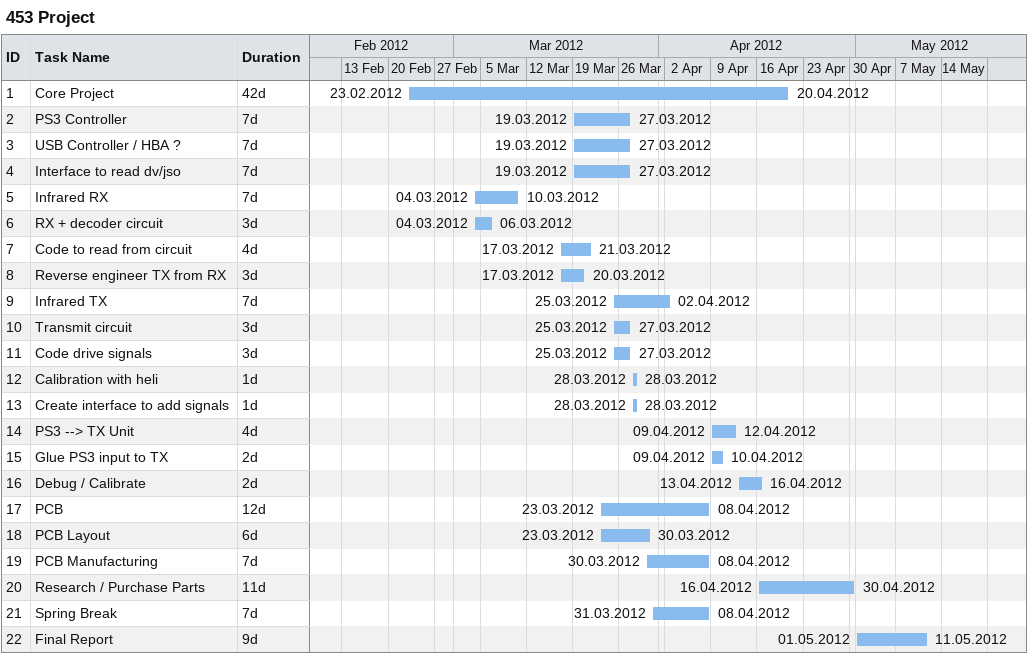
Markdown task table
453 Project

| ID | Task | Duration | Start | Finish |
|---|---|---|---|---|
| 1 | Core Project | 42d | 2012-02-23 | 2012-04-20 |
| 2 | PS3 Controller | 7d | 2012-03-19 | 2012-03-27 |
| 3 | USB Controller / HBA ? | 7d | 2012-03-19 | 2012-03-27 |
| 4 | Interface to read dv/jso | 7d | 2012-03-19 | 2012-03-27 |
| 5 | Infrared RX | 7d | 2012-03-04 | 2012-03-10 |
| 6 | RX + decoder circuit | 3d | 2012-03-04 | 2012-03-06 |
| 7 | Code to read from circuit | 4d | 2012-03-17 | 2012-03-21 |
| 8 | Reverse engineer TX from RX | 3d | 2012-03-17 | 2012-03-20 |
| 9 | Infrared TX | 7d | 2012-03-25 | 2012-04-02 |
| 10 | Transmit circuit | 3d | 2012-03-25 | 2012-03-27 |
| 11 | Code drive signals | 3d | 2012-03-25 | 2012-03-27 |
| 12 | Calibration with heli | 1d | 2012-03-28 | 2012-03-28 |
| 13 | Create interface to add signals | 1d | 2012-03-28 | 2012-03-28 |
| 14 | PS3 --> TX Unit | 4d | 2012-04-09 | 2012-04-12 |
| 15 | Glue PS3 input to TX | 2d | 2012-04-09 | 2012-04-10 |
| 16 | Debug / Calibrate | 2d | 2012-04-13 | 2012-04-16 |
| 17 | PCB | 12d | 2012-03-23 | 2012-04-08 |
| 18 | PCB Layout | 6d | 2012-03-23 | 2012-03-30 |
| 19 | PCB Manufacturing | 7d | 2012-03-30 | 2012-04-08 |
| 20 | Research / Purchase Parts | 11d | 2012-04-16 | 2012-04-30 |
| 21 | Spring Break | 7d | 2012-03-31 | 2012-04-08 |
| 22 | Final Report | 9d | 2012-05-01 | 2012-05-11 |
